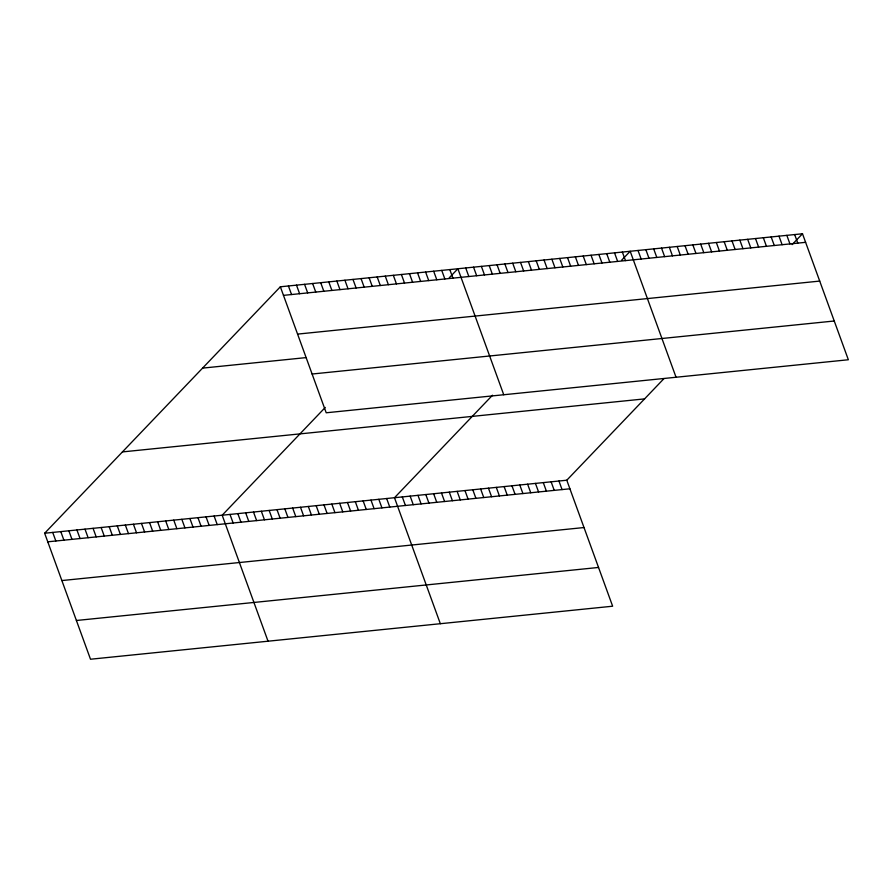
<?xml version="1.0" encoding="UTF-8"?>
<svg xmlns="http://www.w3.org/2000/svg" width="893" height="893" viewBox="0 0 893 893"><rect width="100%" height="100%" fill="white"/><g stroke="black" fill="none" stroke-linecap="round" stroke-linejoin="round"><path stroke-width="1.34" d="M663.968 378.61L566.787 480.222L612.643 606.213L90.506 659.235L44.65 533.244L280.357 286.787L802.494 233.765L848.35 359.756L326.213 412.778L280.357 286.787M325.264 407.431L222.178 515.216L268.034 641.207M449.246 277.801L457.886 268.76L503.741 394.751M492.512 395.219L394.483 497.725L440.338 623.705M621.55 260.298L630.19 251.268L676.046 377.248M792.124 244.615L802.494 233.765M283.472 295.36L805.609 242.327M297.581 334.105L819.718 281.083M202.577 368.117L306.132 357.602M312.115 374.022L834.252 321M122.43 451.914L644.567 398.892M44.65 533.244L566.787 480.222M47.764 541.817L569.901 488.784M61.874 580.562L584.011 527.54M76.396 620.49L598.533 567.457M794.658 234.558L797.784 243.13M786.833 235.361L789.948 243.923M778.997 236.154L782.112 244.715M771.161 236.946L774.287 245.508M763.336 237.739L766.451 246.312M755.5 238.543L758.615 247.104M747.675 239.335L750.79 247.897M739.839 240.128L742.954 248.689M732.003 240.92L735.129 249.493M724.178 241.724L727.293 250.286M716.342 242.516L719.457 251.078M708.506 243.309L711.632 251.871M700.681 244.102L703.796 252.674M692.845 244.905L695.96 253.467M685.009 245.698L688.135 254.259M677.184 246.49L680.299 255.052M669.348 247.283L672.462 255.856M661.523 248.087L664.638 256.648M653.687 248.879L656.801 257.441M645.851 249.672L648.977 258.233M638.026 250.464L641.141 259.037M622.354 252.06L625.48 260.622M614.529 252.853L617.643 261.415M606.693 253.645L609.807 262.218M598.857 254.449L601.982 263.011M591.032 255.242L594.146 263.803M583.196 256.034L586.31 264.596M575.371 256.827L578.485 265.4M567.535 257.63L570.649 266.192M559.699 258.423L562.824 266.985M551.874 259.216L554.988 267.777M544.038 260.008L547.152 268.581M536.202 260.812L539.327 269.373M528.377 261.604L531.491 270.166M520.541 262.397L523.655 270.959M512.705 263.189L515.83 271.762M504.88 263.993L507.994 272.555M497.044 264.786L500.158 273.347M489.219 265.578L492.333 274.14M481.383 266.382L484.497 274.944M558.951 481.014L562.065 489.587M473.547 267.174L476.672 275.736M551.126 481.818L554.24 490.38M465.722 267.967L468.836 276.529M543.29 482.611L546.404 491.172M535.454 483.403L538.579 491.965M449.815 269.586L452.93 278.147M527.629 484.196L530.743 492.769M441.745 270.4L444.859 278.962M519.793 484.999L522.907 493.561M511.957 485.792L515.082 494.354M433.674 271.226L436.8 279.788M504.132 486.585L507.246 495.146M425.604 272.041L428.729 280.603M496.296 487.377L499.41 495.95M417.544 272.856L420.659 281.429M488.46 488.181L491.585 496.742M409.474 273.682L412.588 282.244M480.635 488.973L483.749 497.535M401.404 274.497L404.518 283.059M472.799 489.766L475.913 498.327M393.333 275.323L396.447 283.885M464.974 490.558L468.088 499.131M385.263 276.138L388.377 284.7M457.138 491.362L460.252 499.924M377.192 276.953L380.306 285.526M449.302 492.155L452.416 500.716M369.122 277.779L372.236 286.34M441.477 492.947L444.591 501.509M361.051 278.594L364.165 287.155M433.641 493.74L436.755 502.312M352.981 279.42L356.106 287.981M425.805 494.543L428.93 503.105M344.91 280.235L348.036 288.796M417.98 495.336L421.094 503.898M336.851 281.049L339.965 289.622M410.144 496.128L413.258 504.69M328.78 281.875L331.895 290.437M402.308 496.921L405.433 505.494M320.71 282.69L323.824 291.252M312.639 283.516L315.754 292.078M386.647 498.517L389.761 507.079M304.569 284.331L307.683 292.893M378.822 499.31L381.936 507.871M296.498 285.157L299.613 293.719M370.986 500.102L374.1 508.675M288.428 285.972L291.542 294.534M363.15 500.906L366.264 509.468M355.325 501.699L358.439 510.26M347.489 502.491L350.603 511.053M339.653 503.284L342.778 511.856M331.828 504.087L334.942 512.649M323.992 504.88L327.106 513.442M316.155 505.672L319.281 514.234M308.331 506.465L311.445 515.038M300.494 507.269L303.609 515.83M292.67 508.061L295.784 516.623M284.834 508.854L287.948 517.415M276.997 509.657L280.112 518.219M269.173 510.45L272.287 519.012M261.336 511.243L264.451 519.804M253.5 512.035L256.626 520.597M245.675 512.839L248.79 521.4M237.839 513.631L240.954 522.193M230.003 514.424L233.129 522.985M214.108 516.042L217.222 524.604M206.037 516.857L209.152 525.419M197.967 517.683L201.081 526.245M189.896 518.498L193.011 527.06M181.826 519.313L184.951 527.886M173.755 520.139L176.881 528.701M165.685 520.954L168.81 529.516M157.626 521.78L160.74 530.342M149.555 522.595L152.67 531.156M141.485 523.41L144.599 531.982M133.414 524.236L136.529 532.797M125.344 525.051L128.458 533.612M117.273 525.877L120.388 534.438M109.203 526.691L112.317 535.253M101.132 527.506L104.258 536.079M93.062 528.332L96.187 536.894M84.991 529.147L88.117 537.709M76.932 529.973L80.046 538.535M68.861 530.788L71.976 539.35M60.791 531.614L63.905 540.176M52.72 532.429L55.835 540.991"/></g></svg>
